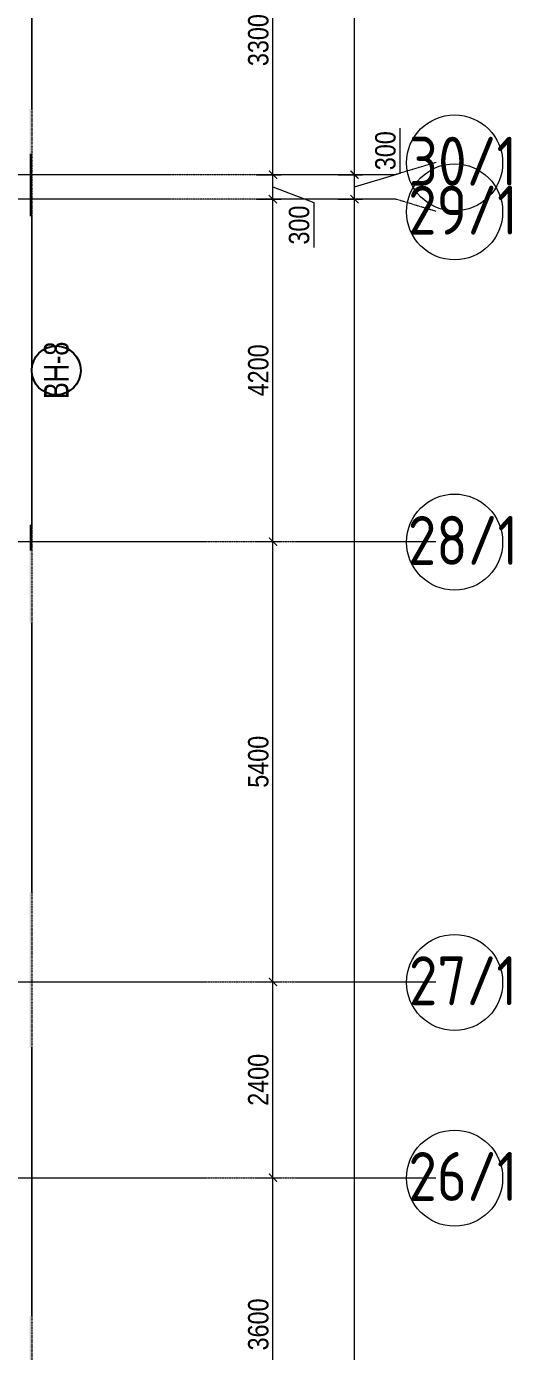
# Model space of a CAD drawing. Header units: millimetres. Extents: x -231292 to 573618, y -153144 to 564035.
# Drawn here: x 123773 to 129730, y 99598 to 115847 of the extents above; entities that cross this region are included whole.
import ezdxf
from ezdxf.enums import TextEntityAlignment as Align

# ---------------------------------------------------------------- set-up
doc = ezdxf.new("R2010")
doc.units = ezdxf.units.MM
doc.linetypes.add('CENTER2', pattern=[28.575, 19.05, -3.175, 3.175, -3.175])
doc.linetypes.add('DASHED', pattern=[19.05, 12.7, -6.35])
doc.layers.get('0').update_dxf_attribs({"color": 250})
doc.layers.get('Defpoints').update_dxf_attribs({"color": 250})
for name, color, linetype, lineweight in [('A-Wall-Open', 250, 'Continuous', 5), ('A-Wall_Материал_Газоблок_Контур', 250, 'Continuous', 0), ('АР_Витраж марка', 250, 'Continuous', 9), ('АР_Окна', 250, 'Continuous', 5), ('АР_Штриховка', 250, 'Continuous', 0), ('РД_Оси_100', 250, 'Continuous', 0), ('РД_Оси_размер', 250, 'Continuous', 0)]:
    doc.layers.add(name, color=color, linetype=linetype, lineweight=lineweight)
doc.layers.add('АР_Делит', color=250, linetype='Continuous', lineweight=0, plot=False)
doc.layers.add('РД_Витраж_проем', color=250, linetype='Continuous', lineweight=0, plot=False)
doc.styles.add('Arial_09', font='ARIALN.TTF', dxfattribs={"width": 0.9})
doc.styles.add('style1', font='ARIALN.TTF')
doc.styles.add('ккк', font='isocpeur.ttf', dxfattribs={"width": 0.85, "oblique": 15})
doc.dimstyles.new('Dim100_ареал', dxfattribs={"dimscale": 100, "dimtxt": 2.5, "dimasz": 1, "dimexe": 1, "dimexo": 1, "dimgap": 0.5, "dimtad": 1, "dimzin": 12, "dimdsep": 46, "dimtxsty": 'style1', "dimblk": 'ARCHTICK', "dimcen": 1, "dimdle": 1, "dimclrd": 256, "dimclre": 256, "dimaunit": 1, "dimadec": 0, "dimazin": 3, "dimtfac": 1, "dimtmove": 1, "dimatfit": 3, "dimldrblk": 'OPEN30', "dimfxl": 2, "dimfxlon": 1, "dimtolj": 1, "dimtzin": 0, "dimlwd": 9, "dimlwe": 9, "dimarcsym": 0})

# ---------------------------------------------------------------- blocks, each defined once
blk = doc.blocks.new('A-iden')
at = {"linetype": 'Continuous', "lineweight": 5}
blk.add_circle((-0.73, -4.06), 5.89, dxfattribs=at)
at = {"color": 0, "linetype": 'Continuous', "lineweight": 20, "style": 'ккк', "width": 0.85}
blk.add_attdef('ID', text='', height=6, dxfattribs=at).set_placement((0.31, -3.85), align=Align.MIDDLE_CENTER)
blk = doc.blocks.new('_ArchTick')
at = {"color": 0, "linetype": 'ByBlock', "const_width": 0.15}
blk.add_lwpolyline([(-0.5, -0.5), (0.5, 0.5)], dxfattribs=at)
blk = doc.blocks.new('*D1450')
at = {"layer": 'Defpoints', "color": 0, "transparency": 16777216}
for p in [(116910, 88500), (117910, 88500), (116910, 84900)]:
    blk.add_point(p, dxfattribs=at)
at = {"layer": 'РД_Оси_размер', "lineweight": 9, "transparency": 16777216}
for p, q in [((117910, 84800), (117910, 88600)), ((117710, 88500), (118010, 88500)), ((117710, 84900), (118010, 84900))]:
    blk.add_line(p, q, dxfattribs=at)
at = {"layer": 'РД_Оси_размер', "lineweight": 9, "transparency": 16777216, "xscale": 100, "yscale": 100, "zscale": 100}
for p, rotation in [((117910, 88500), 90), ((117910, 84900), 270)]:
    blk.add_blockref('_ArchTick', p, dxfattribs=dict(at, rotation=rotation))
at = {"layer": 'РД_Оси_размер', "color": 0, "transparency": 16777216, "insert": (117732, 86700), "char_height": 250, "attachment_point": 5, "rotation": 90, "style": 'style1'}
blk.add_mtext('\\A1;3600', dxfattribs=at)
blk = doc.blocks.new('_Open30')
at = {"color": 0, "linetype": 'ByBlock', "lineweight": -2}
for p, q in [((-1, 0.27), (0, 0)), ((0, 0), (-1, -0.27)), ((0, 0), (-1, 0))]:
    blk.add_line(p, q, dxfattribs=at)
blk = doc.blocks.new('*D1451')
at = {"layer": 'Defpoints', "color": 0, "transparency": 16777216}
for p in [(116910, 90900), (117910, 90900), (116910, 88500)]:
    blk.add_point(p, dxfattribs=at)
at = {"layer": 'РД_Оси_размер', "lineweight": 9, "transparency": 16777216}
for p, q in [((117910, 88400), (117910, 91000)), ((117710, 90900), (118010, 90900)), ((117710, 88500), (118010, 88500))]:
    blk.add_line(p, q, dxfattribs=at)
at = {"layer": 'РД_Оси_размер', "lineweight": 9, "transparency": 16777216, "xscale": 100, "yscale": 100, "zscale": 100}
for p, rotation in [((117910, 90900), 90), ((117910, 88500), 270)]:
    blk.add_blockref('_ArchTick', p, dxfattribs=dict(at, rotation=rotation))
at = {"layer": 'РД_Оси_размер', "color": 0, "transparency": 16777216, "insert": (117732, 89700), "char_height": 250, "attachment_point": 5, "rotation": 90, "style": 'style1'}
blk.add_mtext('\\A1;2400', dxfattribs=at)
blk = doc.blocks.new('*D1452')
at = {"layer": 'Defpoints', "color": 0, "transparency": 16777216}
for p in [(116910, 96300), (117910, 96300), (116910, 90900)]:
    blk.add_point(p, dxfattribs=at)
at = {"layer": 'РД_Оси_размер', "lineweight": 9, "transparency": 16777216}
for p, q in [((117910, 90800), (117910, 96400)), ((117710, 96300), (118010, 96300)), ((117710, 90900), (118010, 90900))]:
    blk.add_line(p, q, dxfattribs=at)
at = {"layer": 'РД_Оси_размер', "lineweight": 9, "transparency": 16777216, "xscale": 100, "yscale": 100, "zscale": 100}
for p, rotation in [((117910, 96300), 90), ((117910, 90900), 270)]:
    blk.add_blockref('_ArchTick', p, dxfattribs=dict(at, rotation=rotation))
at = {"layer": 'РД_Оси_размер', "color": 0, "transparency": 16777216, "insert": (117732, 93600), "char_height": 250, "attachment_point": 5, "rotation": 90, "style": 'style1'}
blk.add_mtext('\\A1;5400', dxfattribs=at)
blk = doc.blocks.new('*D1453')
at = {"layer": 'Defpoints', "color": 0, "transparency": 16777216}
for p in [(116910, 100500), (117910, 100500), (116910, 96300)]:
    blk.add_point(p, dxfattribs=at)
at = {"layer": 'РД_Оси_размер', "lineweight": 9, "transparency": 16777216}
for p, q in [((117910, 96200), (117910, 100600)), ((117710, 100500), (118010, 100500)), ((117710, 96300), (118010, 96300))]:
    blk.add_line(p, q, dxfattribs=at)
at = {"layer": 'РД_Оси_размер', "lineweight": 9, "transparency": 16777216, "xscale": 100, "yscale": 100, "zscale": 100}
for p, rotation in [((117910, 100500), 90), ((117910, 96300), 270)]:
    blk.add_blockref('_ArchTick', p, dxfattribs=dict(at, rotation=rotation))
at = {"layer": 'РД_Оси_размер', "color": 0, "transparency": 16777216, "insert": (117732, 98400), "char_height": 250, "attachment_point": 5, "rotation": 90, "style": 'style1'}
blk.add_mtext('\\A1;4200', dxfattribs=at)
blk = doc.blocks.new('*D1454')
at = {"layer": 'Defpoints', "color": 0, "transparency": 16777216}
for p in [(116910, 100800), (117910, 100800), (116910, 100500)]:
    blk.add_point(p, dxfattribs=at)
at = {"layer": 'РД_Оси_размер', "lineweight": 9, "transparency": 16777216}
for p, q in [((117710, 100800), (118010, 100800)), ((117910, 100400), (117910, 100900)), ((117910, 100650), (118410, 100458)), ((117710, 100500), (118010, 100500)), ((118410, 100458), (118410, 99906))]:
    blk.add_line(p, q, dxfattribs=at)
at = {"layer": 'РД_Оси_размер', "lineweight": 9, "transparency": 16777216, "xscale": 100, "yscale": 100, "zscale": 100}
for p, rotation in [((117910, 100800), 90), ((117910, 100500), 270)]:
    blk.add_blockref('_ArchTick', p, dxfattribs=dict(at, rotation=rotation))
at = {"layer": 'РД_Оси_размер', "color": 0, "transparency": 16777216, "insert": (118232, 100182), "char_height": 250, "attachment_point": 5, "rotation": 90, "style": 'style1'}
blk.add_mtext('\\A1;300', dxfattribs=at)
blk = doc.blocks.new('*D1455')
at = {"layer": 'Defpoints', "color": 0, "transparency": 16777216}
for p in [(116910, 104100), (117910, 104100), (116910, 100800)]:
    blk.add_point(p, dxfattribs=at)
at = {"layer": 'РД_Оси_размер', "lineweight": 9, "transparency": 16777216}
for p, q in [((117910, 100700), (117910, 104200)), ((117710, 104100), (118010, 104100)), ((117710, 100800), (118010, 100800))]:
    blk.add_line(p, q, dxfattribs=at)
at = {"layer": 'РД_Оси_размер', "lineweight": 9, "transparency": 16777216, "xscale": 100, "yscale": 100, "zscale": 100}
for p, rotation in [((117910, 104100), 90), ((117910, 100800), 270)]:
    blk.add_blockref('_ArchTick', p, dxfattribs=dict(at, rotation=rotation))
at = {"layer": 'РД_Оси_размер', "color": 0, "transparency": 16777216, "insert": (117732, 102450), "char_height": 250, "attachment_point": 5, "rotation": 90, "style": 'style1'}
blk.add_mtext('\\A1;3300', dxfattribs=at)
blk = doc.blocks.new('*D45')
at = {"layer": 'Defpoints', "color": 0, "transparency": 16777216}
for p in [(114955, 100500), (118910, 100500), (116910, 69300)]:
    blk.add_point(p, dxfattribs=at)
at = {"layer": 'РД_Оси_размер', "color": 0, "lineweight": 5, "transparency": 16777216}
for p, q in [((118910, 69200), (118910, 100600)), ((118710, 100500), (119010, 100500)), ((118710, 69300), (119010, 69300))]:
    blk.add_line(p, q, dxfattribs=at)
at = {"layer": 'РД_Оси_размер', "color": 0, "lineweight": 5, "transparency": 16777216, "xscale": 100, "yscale": 100, "zscale": 100}
for p, rotation in [((118910, 100500), 90), ((118910, 69300), 270)]:
    blk.add_blockref('_ArchTick', p, dxfattribs=dict(at, rotation=rotation))
at = {"layer": 'РД_Оси_размер', "color": 0, "transparency": 16777216, "insert": (118732, 84900), "char_height": 250, "attachment_point": 5, "rotation": 90, "style": 'style1'}
blk.add_mtext('\\A1;31200', dxfattribs=at)
blk = doc.blocks.new('*D46')
at = {"layer": 'Defpoints', "color": 0, "transparency": 16777216}
for p in [(116910, 100800), (118910, 100800), (114955, 100500)]:
    blk.add_point(p, dxfattribs=at)
at = {"layer": 'РД_Оси_размер', "color": 0, "lineweight": 5, "transparency": 16777216}
for p, q in [((119468, 100817), (119468, 101370)), ((118710, 100800), (119010, 100800)), ((118910, 100400), (118910, 100900)), ((118910, 100650), (119468, 100817)), ((118710, 100500), (119010, 100500))]:
    blk.add_line(p, q, dxfattribs=at)
at = {"layer": 'РД_Оси_размер', "color": 0, "lineweight": 5, "transparency": 16777216, "xscale": 100, "yscale": 100, "zscale": 100}
for p, rotation in [((118910, 100800), 90), ((118910, 100500), 270)]:
    blk.add_blockref('_ArchTick', p, dxfattribs=dict(at, rotation=rotation))
at = {"layer": 'РД_Оси_размер', "color": 0, "transparency": 16777216, "insert": (119290, 101094), "char_height": 250, "attachment_point": 5, "rotation": 90, "style": 'style1'}
blk.add_mtext('\\A1;300', dxfattribs=at)
blk = doc.blocks.new('*D1463')
at = {"layer": 'Defpoints', "color": 0, "transparency": 16777216}
for p in [(116910, 134700), (118910, 134700), (116910, 100800)]:
    blk.add_point(p, dxfattribs=at)
at = {"layer": 'РД_Оси_размер', "lineweight": 9, "transparency": 16777216}
for p, q in [((118910, 100700), (118910, 134800)), ((118710, 134700), (119010, 134700)), ((118710, 100800), (119010, 100800))]:
    blk.add_line(p, q, dxfattribs=at)
at = {"layer": 'РД_Оси_размер', "lineweight": 9, "transparency": 16777216, "xscale": 100, "yscale": 100, "zscale": 100}
for p, rotation in [((118910, 134700), 90), ((118910, 100800), 270)]:
    blk.add_blockref('_ArchTick', p, dxfattribs=dict(at, rotation=rotation))
at = {"layer": 'РД_Оси_размер', "color": 0, "transparency": 16777216, "insert": (118732, 117750), "char_height": 250, "attachment_point": 5, "rotation": 90, "style": 'style1'}
blk.add_mtext('\\A1;33900', dxfattribs=at)
blk = doc.blocks.new('МаркаВитража1')
at = {"layer": 'Defpoints'}
blk.add_circle((0, 0), 3, dxfattribs=at)
at = {"color": 0, "linetype": 'ByBlock', "lineweight": -2, "style": 'Arial_09', "width": 0.9}
blk.add_attdef('АР-ОКНО:НАИМЕНОВАНИЕ', text='', height=3, dxfattribs=at).set_placement((0, 0), align=Align.MIDDLE)
blk = doc.blocks.new('СОШ_2200_АР_ОСИ_М100_28.05.24')
at = {"layer": 'АР_Делит', "color": 5, "linetype": 'DASHED'}
blk.add_lwpolyline([(-355, 13145), (-355, 100855), (37145, 100855), (37145, 129155), (72745, 129155), (72745, 135155), (114955, 135155), (114955, -355)], dxfattribs=at)
at = {"layer": 'РД_Оси_100', "linetype": 'CENTER2'}
for p, q in [((-5954.958, 96300), (119910, 96300)), ((-5954.958, 90900), (119910, 90900)), ((-5954.958, 88500), (119910, 88500))]:
    blk.add_line(p, q, dxfattribs=at)
for points in [[(119910, 100950), (119410, 100800), (-5454.958, 100800), (-5954.958, 100950)], [(119910, 100350), (119410, 100500), (-5454.958, 100500), (-5954.958, 100350)]]:
    blk.add_lwpolyline(points, dxfattribs=at)
at = {"layer": 'РД_Оси_100', "color": 0, "xscale": 100, "yscale": 100, "zscale": 100}
for p, values in [((120210, 101350), {'ID': '30/1'}), ((120210, 100750), {'ID': '29/1'}), ((120210, 96700), {'ID': '28/1'}), ((120210, 91300), {'ID': '27/1'}), ((120210, 88900), {'ID': '26/1'})]:
    blk.add_blockref('A-iden', p, dxfattribs=at).add_auto_attribs(values)
at = {"layer": 'РД_Оси_размер'}
for base, p1, p2, picture, middle in [((118910, 134700), (116910, 100800), (116910, 134700), '*D1463', (118732.357, 117750)), ((117910, 104100), (116910, 100800), (116910, 104100), '*D1455', (117732.357, 102450)), ((118910, 100800), (114955, 100500), (116910, 100800), '*D46', (119290.286, 100867.379)), ((118910, 100500), (116910, 69300), (114955, 100500), '*D45', (118732.357, 84900)), ((117910, 100500), (116910, 96300), (116910, 100500), '*D1453', (117732.357, 98400)), ((117910, 96300), (116910, 90900), (116910, 96300), '*D1452', (117732.357, 93600)), ((117910, 90900), (116910, 88500), (116910, 90900), '*D1451', (117732.357, 89700)), ((117910, 88500), (116910, 84900), (116910, 88500), '*D1450', (117732.357, 86700))]:
    dim = blk.add_linear_dim(base=base, p1=p1, p2=p2, angle=90, dimstyle='Dim100_ареал', dxfattribs=at)
    dim.commit()
    dim.dimension.update_dxf_attribs({"geometry": picture, "text_midpoint": middle})
dim = blk.add_linear_dim(base=(117910, 100800), p1=(116910, 100500), p2=(116910, 100800), angle=90, dimstyle='Dim100_ареал', dxfattribs=at)
dim.commit()
dim.dimension.update_dxf_attribs({"geometry": '*D1454', "text_midpoint": (118410, 100407.707), "dimtype": 160})

msp = doc.modelspace()

# ---------------------------------------------------------------- hatches: boundary and pattern name
at = {"layer": 'АР_Штриховка', "linetype": 'Continuous', "lineweight": 0}
h = msp.add_hatch(dxfattribs=at)
h.set_pattern_fill('_U', color=256, angle=-360, style=0, pattern_type=0)
h.set_pattern_definition([(360, (8883.4027, 13229.6861), (-2e-16, 1), [])])
h.paths.add_polyline_path([(123838.403, 147629.686), (123813.403, 147629.686), (123813.403, 146829.686), (123838.403, 146829.686)], flags=0)
h.paths.add_polyline_path([(123838.403, 145329.686), (123813.403, 145329.686), (123813.403, 143829.686), (123838.403, 143829.686)], flags=0)
h.paths.add_polyline_path([(123838.403, 142329.686), (123813.403, 142329.686), (123813.403, 140829.686), (123838.403, 140829.686)], flags=0)
h.paths.add_polyline_path([(123838.403, 139329.686), (123813.403, 139329.686), (123813.403, 137829.686), (123838.403, 137829.686)], flags=0)
h.paths.add_polyline_path([(123838.403, 136329.686), (123813.403, 136329.686), (123813.403, 134829.686), (123838.403, 134829.686)], flags=0)
h.paths.add_polyline_path([(123838.403, 133329.686), (123813.403, 133329.686), (123813.403, 131829.686), (123838.403, 131829.686)], flags=0)
h.paths.add_polyline_path([(123838.403, 130329.686), (123813.403, 130329.686), (123813.403, 128829.686), (123838.403, 128829.686)], flags=0)
h.paths.add_polyline_path([(123838.403, 127329.686), (123813.403, 127329.686), (123813.403, 125829.686), (123838.403, 125829.686)], flags=0)
h.paths.add_polyline_path([(123838.403, 124329.686), (123813.403, 124329.686), (123813.403, 122829.686), (123838.403, 122829.686)], flags=0)
h.paths.add_polyline_path([(123838.403, 121329.686), (123813.403, 121329.686), (123813.403, 119829.686), (123838.403, 119829.686)], flags=0)
h.paths.add_polyline_path([(123838.403, 118329.686), (123813.403, 118329.686), (123813.403, 116929.686), (123838.403, 116929.686)], flags=0)
h.paths.add_polyline_path([(123838.403, 114829.686), (123813.403, 114829.686), (123813.403, 114279.686), (123838.403, 114279.686)], flags=0)
h = msp.add_hatch(dxfattribs=at)
h.set_pattern_fill('_U', color=256, angle=-360, style=0, pattern_type=0)
h.set_pattern_definition([(1e-14, (8883.4027, 13229.6861), (-5e-16, 1), [])])
h.paths.add_polyline_path([(123838.379, 114279.687), (123813.379, 114279.687), (123813.383, 113529.687), (123838.383, 113529.687)], flags=0)
h.paths.add_polyline_path([(123838.401, 109729.687), (123813.401, 109729.687), (123813.403, 109429.687), (123838.403, 109429.687)], flags=0)
h = msp.add_hatch(dxfattribs=at)
h.set_pattern_fill('_U', color=256, angle=-360, style=0, pattern_type=0)
h.set_pattern_definition([(360, (8883.4027, 13229.6861), (2e-16, 1), [])])
h.paths.add_polyline_path([(123838.403, 109429.686), (123813.403, 109429.686), (123813.403, 108529.689), (123838.403, 108529.689)], flags=0)
h.paths.add_polyline_path([(123838.403, 105229.689), (123813.403, 105229.689), (123813.403, 103329.686), (123838.403, 103329.686)], flags=0)
h.paths.add_polyline_path([(123838.403, 100029.686), (123813.403, 100029.686), (123813.403, 98529.691), (123838.403, 98529.691)], flags=0)
h.paths.add_polyline_path([(123838.403, 96129.691), (123813.403, 96129.691), (123813.403, 94879.686), (123838.403, 94879.686)], flags=0)
h.paths.add_polyline_path([(123838.403, 92779.686), (123813.403, 92779.686), (123813.403, 91879.686), (123838.403, 91879.686)], flags=0)
h.paths.add_polyline_path([(123838.403, 89779.686), (123813.403, 89779.686), (123813.403, 88879.686), (123838.403, 88879.686)], flags=0)
h.paths.add_polyline_path([(123838.403, 86779.686), (123813.403, 86779.686), (123813.403, 85879.686), (123838.403, 85879.686)], flags=0)
h.paths.add_polyline_path([(123838.403, 83779.686), (123813.403, 83779.686), (123813.403, 81329.686), (123838.403, 81329.686)], flags=0)
h.paths.add_polyline_path([(123838.403, 78029.686), (123813.403, 78029.686), (123813.403, 77129.686), (123838.403, 77129.686)], flags=0)
h.paths.add_polyline_path([(123838.403, 75929.686), (123813.403, 75929.686), (123813.403, 75029.686), (123838.403, 75029.686)], flags=0)
h.paths.add_polyline_path([(123838.403, 73829.686), (123813.403, 73829.686), (123813.403, 72029.686), (123838.403, 72029.686)], flags=0)
h.paths.add_polyline_path([(123838.403, 68729.686), (123813.403, 68729.686), (123813.403, 67829.686), (123838.403, 67829.686)], flags=0)
h.paths.add_polyline_path([(123838.403, 66629.686), (123813.403, 66629.686), (123813.403, 65729.686), (123838.403, 65729.686)], flags=0)
h.paths.add_polyline_path([(123838.403, 64529.686), (123813.403, 64529.686), (123813.403, 54729.686), (123838.403, 54729.686)], flags=0)

# ---------------------------------------------------------------- linework, layer by layer
at = {"layer": 'A-Wall-Open', "linetype": 'Continuous', "lineweight": 5}
msp.add_line((123838.383, 113529.687), (123838.401, 109729.687), dxfattribs=at)
at = {"layer": 'A-Wall_Материал_Газоблок_Контур', "linetype": 'Continuous', "lineweight": 0}
for p, q in [((123838.403, 114829.686), (123838.403, 116929.686)), ((123838.403, 105229.689), (123838.403, 108529.689)), ((123838.403, 100029.686), (123838.403, 103329.686))]:
    msp.add_line(p, q, dxfattribs=at)
at = {"layer": 'АР_Окна', "linetype": 'Continuous', "lineweight": 5}
for p, q in [((123838.403, 116929.686), (123838.403, 114829.686)), ((123838.403, 108529.689), (123838.403, 105229.689)), ((123838.403, 103329.686), (123838.403, 100029.686))]:
    msp.add_line(p, q, dxfattribs=at)
at = {"layer": 'РД_Витраж_проем', "linetype": 'Continuous', "lineweight": 0}
msp.add_line((123838.401, 109729.687), (123838.383, 113529.687), dxfattribs=at)

# ---------------------------------------------------------------- block references
at = {"layer": 'АР_Витраж марка', "linetype": 'Continuous', "lineweight": 9, "xscale": 100, "yscale": 100, "zscale": 100, "rotation": 90}
msp.add_blockref('МаркаВитража1', (124138.392, 111629.689), dxfattribs=at).add_auto_attribs({'АР-ОКНО:НАИМЕНОВАНИЕ': 'ВН-8'})
at = {"layer": 'РД_Оси_100'}
msp.add_blockref('СОШ_2200_АР_ОСИ_М100_28.05.24', (8883.403, 13229.686), dxfattribs=at)

doc.saveas('drawing.dxf')
